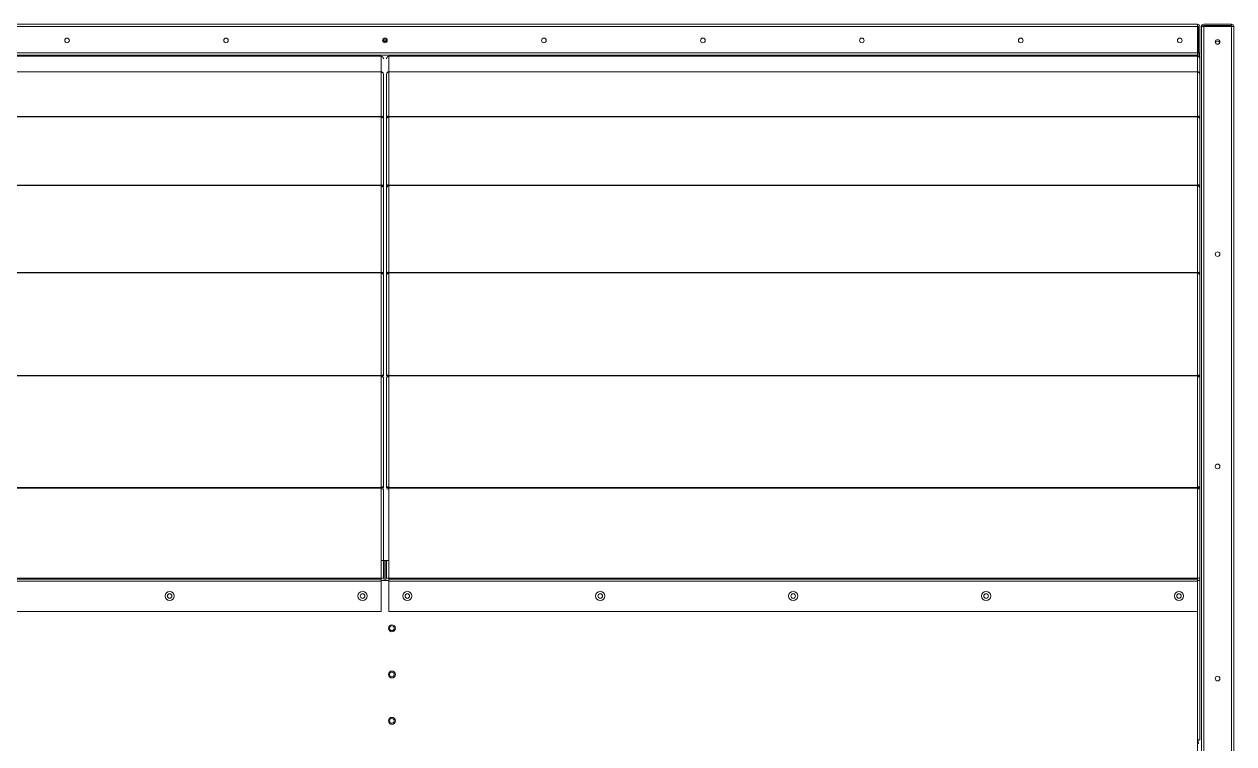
# Model space of a CAD drawing. Header units: millimetres. Extents: x 68455 to 97862, y 44247 to 65042.
# Drawn here: x 88668 to 90236, y 53297 to 54229 of the extents above; entities that cross this region are included whole.
import ezdxf

# ---------------------------------------------------------------- set-up
doc = ezdxf.new("R2010")
doc.units = ezdxf.units.MM

# ---------------------------------------------------------------- blocks, each defined once
blk = doc.blocks.new('SJMO 125 _SIDE')
at = {"color": 7, "lineweight": 20}
for p, q in [((88083.1, 54229.4), (90188.9, 54229.4)), ((88083.1, 54226.3), (90188.9, 54226.3)), ((90194, 54226.3), (90194, 51984.5)), ((90197.1, 54226.3), (90197.1, 51984.5)), ((90232.9, 51984.5), (90232.9, 54226.3)), ((90236, 51984.5), (90236, 54226.3)), ((90188.9, 54192.5), (88083.1, 54192.5)), ((90188.9, 54189.4), (88083.1, 54189.4)), ((88083.1, 54188), (89130.9, 54188)), ((88083.1, 54188), (89130.9, 54188)), ((90188.9, 54188), (89141.1, 54188)), ((90188.9, 54188), (89141.1, 54188)), ((88083.1, 54167.8), (89130.9, 54167.8)), ((88083.1, 54167.6), (89130.9, 54167.6)), ((90188.9, 54167.8), (89141.1, 54167.8)), ((90188.9, 54167.6), (89141.1, 54167.6)), ((88083.1, 54109.9), (89130.9, 54109.9)), ((88083.1, 54109.5), (89130.9, 54109.5)), ((90188.9, 54109.9), (89141.1, 54109.9)), ((90188.9, 54109.5), (89141.1, 54109.5)), ((88083.1, 54020.7), (89130.9, 54020.7)), ((88083.1, 54020.2), (89130.9, 54020.2)), ((90188.9, 54020.7), (89141.1, 54020.7)), ((90188.9, 54020.2), (89141.1, 54020.2)), ((88083.1, 53907.6), (89130.9, 53907.6)), ((88083.1, 53907), (89130.9, 53907)), ((90188.9, 53907.6), (89141.1, 53907.6)), ((90188.9, 53907), (89141.1, 53907)), ((88083.1, 53774.2), (89130.9, 53774.2)), ((88083.1, 53773.6), (89130.9, 53773.6)), ((90188.9, 53774.2), (89141.1, 53774.2)), ((90188.9, 53773.6), (89141.1, 53773.6)), ((88083.1, 53629.1), (89130.9, 53629.1)), ((88083.1, 53628.3), (89130.9, 53628.3)), ((90188.9, 53629.1), (89141.1, 53629.1)), ((90188.9, 53628.3), (89141.1, 53628.3)), ((88083.1, 53511.6), (89130.9, 53511.6)), ((88083.1, 53510.2), (89130.9, 53510.2)), ((88083.1, 53507.5), (89130.9, 53507.5)), ((90188.9, 53511.6), (89141.1, 53511.6)), ((89141.1, 53510.2), (90188.9, 53510.2)), ((89141.1, 53507.5), (90188.9, 53507.5)), ((89130.9, 53468.5), (88083.1, 53468.5)), ((90188.9, 53468.5), (89141.1, 53468.5))]:
    blk.add_line(p, q, dxfattribs=at)
at = {"color": 7, "lineweight": 20, "ltscale": 0.001722}
for p, q in [((90188.9, 54226.3), (90188.9, 54229.4)), ((90197.1, 54226.3), (90194, 54226.3)), ((90232.9, 54226.3), (90236, 54226.3)), ((90188.9, 54192.5), (90188.9, 54189.4)), ((89134, 53627.2), (89130.9, 53627.2)), ((89138, 53627.2), (89141.1, 53627.2)), ((90192, 53627.2), (90188.9, 53627.2)), ((89134, 53511.6), (89130.9, 53511.6)), ((89138, 53511.6), (89141.1, 53511.6)), ((90192, 53511.6), (90188.9, 53511.6)), ((90192, 53508.4), (90188.9, 53508.4)), ((90192, 53302), (90188.9, 53302))]:
    blk.add_line(p, q, dxfattribs=at)
at = {"color": 7, "lineweight": 20, "ltscale": 0.018778}
for p, q in [((90188.9, 54192.5), (90188.9, 54226.3)), ((90190.4, 54226.3), (90190.4, 54192.5)), ((90192, 54226.3), (90192, 54192.5))]:
    blk.add_line(p, q, dxfattribs=at)
at = {"color": 7, "lineweight": 20, "ltscale": 0.018333}
blk.add_line((90190, 54192.9), (90190, 54225.9), dxfattribs=at)
at = {"color": 7, "lineweight": 20, "ltscale": 0.019889}
for p, q in [((90232.9, 54229.4), (90197.1, 54229.4)), ((90232.9, 54227.8), (90197.1, 54227.8)), ((90232.9, 54226.3), (90197.1, 54226.3))]:
    blk.add_line(p, q, dxfattribs=at)
at = {"color": 7, "lineweight": 20, "ltscale": 0.019444}
blk.add_line((90197.5, 54227.4), (90232.5, 54227.4), dxfattribs=at)
at = {"color": 7, "lineweight": 20, "ltscale": 0.000888889}
for p, q in [((90232.9, 54227.8), (90232.9, 54229.4)), ((90192, 54192.5), (90190.4, 54192.5)), ((89132.4, 53906.3), (89134, 53906.3)), ((89139.6, 53906.3), (89138, 53906.3)), ((90190.4, 53906.3), (90192, 53906.3)), ((89132.4, 53773.6), (89134, 53773.6)), ((89139.6, 53773.6), (89138, 53773.6)), ((90190.4, 53773.6), (90192, 53773.6)), ((89132.4, 53629.2), (89134, 53629.2)), ((89139.6, 53629.2), (89138, 53629.2)), ((90190.4, 53629.2), (90192, 53629.2))]:
    blk.add_line(p, q, dxfattribs=at)
at = {"color": 7, "lineweight": 20, "ltscale": 0.002043}
blk.add_line((89134.4, 54207.3), (89134.4, 54210.9), dxfattribs=at)
at = {"color": 7, "lineweight": 20, "ltscale": 0.001405}
for p, q in [((89135, 54209.5), (89135, 54207)), ((89137, 54209.5), (89137, 54207))]:
    blk.add_line(p, q, dxfattribs=at)
at = {"color": 7, "lineweight": 20, "ltscale": 0.00191}
blk.add_line((89137.6, 54207.3), (89137.6, 54210.7), dxfattribs=at)
at = {"color": 7, "lineweight": 20, "ltscale": 0.00040786}
blk.add_line((90192, 54190.5), (90191.3, 54190.5), dxfattribs=at)
at = {"color": 7, "lineweight": 20, "ltscale": 0.001112}
blk.add_line((90192, 54192.5), (90192, 54190.5), dxfattribs=at)
at = {"color": 7, "lineweight": 20, "ltscale": 0.000777794}
for p, q in [((88936, 54188), (88936, 54189.4)), ((89336, 54188), (89336, 54189.4))]:
    blk.add_line(p, q, dxfattribs=at)
at = {"color": 7, "lineweight": 20, "ltscale": 0.222222}
for p, q in [((88936, 54189.4), (89336, 54189.4)), ((89130.9, 53534.4), (89141.1, 53534.4))]:
    blk.add_line(p, q, dxfattribs=at)
at = {"color": 7, "lineweight": 20, "ltscale": 9.96622e-05}
for p, q in [((89130.9, 54187.8), (89130.9, 54188)), ((89141.1, 54187.8), (89141.1, 54188)), ((90188.9, 54187.8), (90188.9, 54188))]:
    blk.add_line(p, q, dxfattribs=at)
at = {"color": 7, "lineweight": 20, "ltscale": 2.77118e-05}
for p, q in [((89130.9, 54188), (89130.9, 54188)), ((89141.1, 54188), (89141.1, 54188)), ((90188.9, 54188), (90188.9, 54188))]:
    blk.add_line(p, q, dxfattribs=at)
at = {"color": 7, "lineweight": 20, "ltscale": 0.011014}
for p, q in [((89130.9, 54167.9), (89130.9, 54187.8)), ((89141.1, 54187.8), (89141.1, 54167.9)), ((90188.9, 54167.9), (90188.9, 54187.8)), ((90192, 54164.9), (90192, 54184.7))]:
    blk.add_line(p, q, dxfattribs=at)
at = {"color": 7, "lineweight": 20, "ltscale": 0.00022247}
blk.add_line((89336, 54188), (89336, 54188.4), dxfattribs=at)
at = {"color": 7, "lineweight": 20, "ltscale": 0.000777723}
for p, q in [((89616, 54188), (89616, 54189.4)), ((89656, 54188), (89656, 54189.4))]:
    blk.add_line(p, q, dxfattribs=at)
at = {"color": 7, "lineweight": 20, "ltscale": 0.000777485}
blk.add_line((90160.5, 54189.4), (90160.5, 54188), dxfattribs=at)
at = {"color": 7, "lineweight": 20, "ltscale": 0.000778012}
blk.add_line((90188.9, 54188), (90188.9, 54189.4), dxfattribs=at)
at = {"color": 7, "lineweight": 20, "ltscale": 0.000115094}
blk.add_line((90191.8, 54188.9), (90191.6, 54189), dxfattribs=at)
at = {"color": 7, "lineweight": 20, "ltscale": 0.000116338}
blk.add_line((90191.8, 54188.9), (90192, 54188.9), dxfattribs=at)
at = {"color": 7, "lineweight": 20, "ltscale": 0.002222}
blk.add_line((90192, 54184.9), (90192, 54188.9), dxfattribs=at)
at = {"color": 7, "lineweight": 20, "ltscale": 0.011429}
blk.add_line((90192, 54184.9), (90192, 54164.3), dxfattribs=at)
at = {"color": 7, "lineweight": 20, "ltscale": 9.98432e-05}
for p, q in [((89130.9, 54167.8), (89130.9, 54167.9)), ((89141.1, 54167.8), (89141.1, 54167.9)), ((90188.9, 54167.8), (90188.9, 54167.9))]:
    blk.add_line(p, q, dxfattribs=at)
at = {"color": 7, "lineweight": 20, "ltscale": 0.00010544}
for p, q in [((89130.9, 54167.6), (89130.9, 54167.8)), ((89141.1, 54167.8), (89141.1, 54167.6)), ((90188.9, 54167.8), (90188.9, 54167.6))]:
    blk.add_line(p, q, dxfattribs=at)
at = {"color": 7, "lineweight": 20, "ltscale": 0.000215453}
for p, q in [((89130.9, 54167.2), (89130.9, 54167.6)), ((89141.1, 54167.2), (89141.1, 54167.6)), ((90188.9, 54167.2), (90188.9, 54167.6))]:
    blk.add_line(p, q, dxfattribs=at)
at = {"color": 7, "lineweight": 20, "ltscale": 0.031625}
for p, q in [((89130.9, 54110.3), (89130.9, 54167.2)), ((89134, 54107.4), (89134, 54164.3)), ((89138, 54164.3), (89138, 54107.4)), ((89141.1, 54167.2), (89141.1, 54110.3)), ((90188.9, 54110.3), (90188.9, 54167.2)), ((90192, 54107.4), (90192, 54164.3))]:
    blk.add_line(p, q, dxfattribs=at)
at = {"color": 7, "lineweight": 20, "ltscale": 3.42442e-05}
for p, q in [((89134, 54164.9), (89134, 54164.9)), ((90192, 54164.9), (90192, 54164.9))]:
    blk.add_line(p, q, dxfattribs=at)
at = {"color": 7, "lineweight": 20, "ltscale": 0.000313955}
blk.add_line((89138, 54164.3), (89138, 54164.9), dxfattribs=at)
at = {"color": 7, "lineweight": 20, "ltscale": 3.42425e-05}
blk.add_line((89138.1, 54164.9), (89138, 54164.9), dxfattribs=at)
at = {"color": 7, "lineweight": 20, "ltscale": 0.014414}
blk.add_line((90192, 54139), (90192, 54164.9), dxfattribs=at)
at = {"color": 7, "lineweight": 20, "ltscale": 0.000215745}
for p, q in [((89130.9, 54109.9), (89130.9, 54110.3)), ((89141.1, 54109.9), (89141.1, 54110.3)), ((90188.9, 54109.9), (90188.9, 54110.3))]:
    blk.add_line(p, q, dxfattribs=at)
at = {"color": 7, "lineweight": 20, "ltscale": 0.000203219}
for p, q in [((89130.9, 54109.5), (89130.9, 54109.9)), ((89141.1, 54109.9), (89141.1, 54109.5)), ((90188.9, 54109.9), (90188.9, 54109.5))]:
    blk.add_line(p, q, dxfattribs=at)
at = {"color": 7, "lineweight": 20, "ltscale": 0.000332218}
for p, q in [((89130.9, 54108.9), (89130.9, 54109.5)), ((89141.1, 54108.9), (89141.1, 54109.5)), ((90188.9, 54108.9), (90188.9, 54109.5))]:
    blk.add_line(p, q, dxfattribs=at)
at = {"color": 7, "lineweight": 20, "ltscale": 0.048698}
for p, q in [((89130.9, 54021.3), (89130.9, 54108.9)), ((89134, 54018.8), (89134, 54106.4)), ((89138, 54106.4), (89138, 54018.8)), ((89141.1, 54108.9), (89141.1, 54021.3)), ((90188.9, 54021.3), (90188.9, 54108.9)), ((90192, 54018.8), (90192, 54106.4))]:
    blk.add_line(p, q, dxfattribs=at)
at = {"color": 7, "lineweight": 20, "ltscale": 0.000140383}
for p, q in [((89133.8, 54107.4), (89134, 54107.4)), ((90191.8, 54107.4), (90192, 54107.4))]:
    blk.add_line(p, q, dxfattribs=at)
at = {"color": 7, "lineweight": 20, "ltscale": 0.000546998}
blk.add_line((89138, 54106.4), (89138, 54107.4), dxfattribs=at)
at = {"color": 7, "lineweight": 20, "ltscale": 0.000140381}
blk.add_line((89138.3, 54107.4), (89138, 54107.4), dxfattribs=at)
at = {"color": 7, "lineweight": 20, "ltscale": 0.013095}
blk.add_line((90192, 54083.8), (90192, 54107.4), dxfattribs=at)
at = {"color": 7, "lineweight": 20, "ltscale": 0.000331768}
for p, q in [((89130.9, 54020.7), (89130.9, 54021.3)), ((89141.1, 54020.7), (89141.1, 54021.3)), ((90188.9, 54020.7), (90188.9, 54021.3))]:
    blk.add_line(p, q, dxfattribs=at)
at = {"color": 7, "lineweight": 20, "ltscale": 0.000251569}
for p, q in [((89130.9, 54020.2), (89130.9, 54020.7)), ((89141.1, 54020.7), (89141.1, 54020.2)), ((90188.9, 54020.7), (90188.9, 54020.2))]:
    blk.add_line(p, q, dxfattribs=at)
at = {"color": 7, "lineweight": 20, "ltscale": 0.000420498}
for p, q in [((89130.9, 54019.5), (89130.9, 54020.2)), ((89141.1, 54019.5), (89141.1, 54020.2)), ((90188.9, 54019.5), (90188.9, 54020.2))]:
    blk.add_line(p, q, dxfattribs=at)
at = {"color": 7, "lineweight": 20, "ltscale": 0.061721}
for p, q in [((89130.9, 53908.4), (89130.9, 54019.5)), ((89141.1, 54019.5), (89141.1, 53908.4)), ((90188.9, 53908.4), (90188.9, 54019.5)), ((89134, 53906.3), (89134, 54017.4)), ((89138, 54017.4), (89138, 53906.3)), ((90192, 53906.3), (90192, 54017.4))]:
    blk.add_line(p, q, dxfattribs=at)
at = {"color": 7, "lineweight": 20, "ltscale": 0.000433251}
for p, q in [((89133.3, 54018.8), (89134, 54018.8)), ((89138.8, 54018.8), (89138, 54018.8)), ((90191.3, 54018.8), (90192, 54018.8))]:
    blk.add_line(p, q, dxfattribs=at)
at = {"color": 7, "lineweight": 20, "ltscale": 0.000751679}
blk.add_line((89138, 54017.4), (89138, 54018.8), dxfattribs=at)
at = {"color": 7, "lineweight": 20, "ltscale": 0.000288557}
blk.add_line((90188.9, 54019.5), (90188.9, 54020), dxfattribs=at)
at = {"color": 7, "lineweight": 20, "ltscale": 0.011063}
blk.add_line((90192, 53998.9), (90192, 54018.8), dxfattribs=at)
at = {"color": 7, "lineweight": 20, "ltscale": 0.000421068}
for p, q in [((89130.9, 53907.6), (89130.9, 53908.4)), ((89141.1, 53907.6), (89141.1, 53908.4)), ((90188.9, 53907.6), (90188.9, 53908.4))]:
    blk.add_line(p, q, dxfattribs=at)
at = {"color": 7, "lineweight": 20, "ltscale": 0.000340315}
for p, q in [((89130.9, 53907), (89130.9, 53907.6)), ((89141.1, 53907.6), (89141.1, 53907)), ((90188.9, 53907.6), (90188.9, 53907))]:
    blk.add_line(p, q, dxfattribs=at)
at = {"color": 7, "lineweight": 20, "ltscale": 0.000496562}
for p, q in [((89130.9, 53906.1), (89130.9, 53907)), ((89141.1, 53906.1), (89141.1, 53907)), ((90188.9, 53906.1), (90188.9, 53907))]:
    blk.add_line(p, q, dxfattribs=at)
at = {"color": 7, "lineweight": 20, "ltscale": 0.072788}
for p, q in [((89130.9, 53775.1), (89130.9, 53906.1)), ((89134, 53773.6), (89134, 53904.7)), ((89138, 53904.7), (89138, 53773.6)), ((89141.1, 53906.1), (89141.1, 53775.1)), ((90188.9, 53775.1), (90188.9, 53906.1)), ((90192, 53773.6), (90192, 53904.7))]:
    blk.add_line(p, q, dxfattribs=at)
at = {"color": 7, "lineweight": 20, "ltscale": 0.000222798}
for p, q in [((89132.4, 53905.9), (89132.4, 53906.3)), ((89139.6, 53905.9), (89139.6, 53906.3)), ((90190.4, 53905.9), (90190.4, 53906.3))]:
    blk.add_line(p, q, dxfattribs=at)
at = {"color": 7, "lineweight": 20, "ltscale": 0.000917392}
blk.add_line((89138, 53904.7), (89138, 53906.3), dxfattribs=at)
at = {"color": 7, "lineweight": 20, "ltscale": 0.000672509}
blk.add_line((90188.9, 53906.1), (90188.9, 53907.3), dxfattribs=at)
at = {"color": 7, "lineweight": 20, "ltscale": 0.008488}
blk.add_line((90192, 53891), (90192, 53906.3), dxfattribs=at)
at = {"color": 7, "lineweight": 20, "ltscale": 0.00049589}
for p, q in [((89130.9, 53774.2), (89130.9, 53775.1)), ((89141.1, 53774.2), (89141.1, 53775.1)), ((90188.9, 53774.2), (90188.9, 53775.1))]:
    blk.add_line(p, q, dxfattribs=at)
at = {"color": 7, "lineweight": 20, "ltscale": 0.000346286}
for p, q in [((89130.9, 53773.6), (89130.9, 53774.2)), ((89141.1, 53774.2), (89141.1, 53773.6)), ((90188.9, 53774.2), (90188.9, 53773.6))]:
    blk.add_line(p, q, dxfattribs=at)
at = {"color": 7, "lineweight": 20, "ltscale": 0.000539607}
for p, q in [((89130.9, 53772.6), (89130.9, 53773.6)), ((89141.1, 53772.6), (89141.1, 53773.6)), ((90188.9, 53772.6), (90188.9, 53773.6))]:
    blk.add_line(p, q, dxfattribs=at)
at = {"color": 7, "lineweight": 20, "ltscale": 0.079194}
for p, q in [((89130.9, 53630), (89130.9, 53772.6)), ((89134, 53629.2), (89134, 53771.8)), ((89138, 53771.8), (89138, 53629.2)), ((89141.1, 53772.6), (89141.1, 53630)), ((90188.9, 53630), (90188.9, 53772.6)), ((90192, 53629.2), (90192, 53771.8))]:
    blk.add_line(p, q, dxfattribs=at)
at = {"color": 7, "lineweight": 20, "ltscale": 0.000643713}
for p, q in [((89132.4, 53772.5), (89132.4, 53773.6)), ((89139.6, 53772.5), (89139.6, 53773.6)), ((90190.4, 53772.5), (90190.4, 53773.6))]:
    blk.add_line(p, q, dxfattribs=at)
at = {"color": 7, "lineweight": 20, "ltscale": 0.000971992}
blk.add_line((90188.9, 53772.6), (90188.9, 53774.3), dxfattribs=at)
at = {"color": 7, "lineweight": 20, "ltscale": 0.005451}
blk.add_line((90192, 53763.8), (90192, 53773.6), dxfattribs=at)
at = {"color": 7, "lineweight": 20, "ltscale": 0.000541128}
for p, q in [((89130.9, 53629.1), (89130.9, 53630)), ((89141.1, 53629.1), (89141.1, 53630)), ((90188.9, 53629.1), (90188.9, 53630))]:
    blk.add_line(p, q, dxfattribs=at)
at = {"color": 7, "lineweight": 20, "ltscale": 0.000447681}
for p, q in [((89130.9, 53628.3), (89130.9, 53629.1)), ((89141.1, 53629.1), (89141.1, 53628.3)), ((90188.9, 53629.1), (90188.9, 53628.3))]:
    blk.add_line(p, q, dxfattribs=at)
at = {"color": 7, "lineweight": 20, "ltscale": 0.000560392}
for p, q in [((89130.9, 53627.2), (89130.9, 53628.3)), ((89141.1, 53627.2), (89141.1, 53628.3)), ((90188.9, 53627.2), (90188.9, 53628.3))]:
    blk.add_line(p, q, dxfattribs=at)
at = {"color": 7, "lineweight": 20, "ltscale": 0.064274}
for p, q in [((89130.9, 53511.6), (89130.9, 53627.2)), ((89134, 53511.6), (89134, 53627.2)), ((89141.1, 53627.2), (89141.1, 53511.6)), ((90188.9, 53511.6), (90188.9, 53627.2)), ((90192, 53511.6), (90192, 53627.2))]:
    blk.add_line(p, q, dxfattribs=at)
at = {"color": 7, "lineweight": 20, "ltscale": 0.001318}
blk.add_line((90188.9, 53627.2), (90188.9, 53629.6), dxfattribs=at)
at = {"color": 7, "lineweight": 20, "ltscale": 0.001102}
blk.add_line((90190.4, 53627.2), (90190.4, 53629.2), dxfattribs=at)
at = {"color": 7, "lineweight": 20, "ltscale": 0.001976}
blk.add_line((90192, 53625.7), (90192, 53629.2), dxfattribs=at)
at = {"color": 7, "lineweight": 20, "ltscale": 0.014444}
for p, q in [((89135, 53534.4), (89135, 53508.4)), ((89137, 53534.4), (89137, 53508.4))]:
    blk.add_line(p, q, dxfattribs=at)
at = {"color": 7, "lineweight": 20, "ltscale": 0.012694}
blk.add_line((89138, 53534.4), (89138, 53511.6), dxfattribs=at)
at = {"color": 7, "lineweight": 20, "ltscale": 0.000741427}
for p, q in [((89130.9, 53511.6), (89130.9, 53510.2)), ((89141.1, 53510.2), (89141.1, 53511.6)), ((90188.9, 53510.2), (90188.9, 53511.6))]:
    blk.add_line(p, q, dxfattribs=at)
at = {"color": 7, "lineweight": 20, "ltscale": 0.00175}
for p, q in [((89130.9, 53508.4), (89130.9, 53511.6)), ((90188.9, 53508.4), (90188.9, 53511.6)), ((90192, 53508.4), (90192, 53511.6))]:
    blk.add_line(p, q, dxfattribs=at)
at = {"color": 7, "lineweight": 20, "ltscale": 0.001532}
for p, q in [((89130.9, 53507.5), (89130.9, 53510.2)), ((89141.1, 53507.5), (89141.1, 53510.2)), ((90188.9, 53507.5), (90188.9, 53510.2))]:
    blk.add_line(p, q, dxfattribs=at)
at = {"color": 7, "lineweight": 20, "ltscale": 0.005667}
blk.add_line((89141.1, 53508.4), (89130.9, 53508.4), dxfattribs=at)
at = {"color": 7, "lineweight": 20, "ltscale": 0.021671}
for p, q in [((89130.9, 53468.5), (89130.9, 53507.5)), ((89141.1, 53507.5), (89141.1, 53468.5)), ((90188.9, 53507.5), (90188.9, 53468.5))]:
    blk.add_line(p, q, dxfattribs=at)
at = {"color": 7, "lineweight": 20, "ltscale": 0.114667}
for p, q in [((90188.9, 53302), (90188.9, 53508.4)), ((90192, 53302), (90192, 53508.4))]:
    blk.add_line(p, q, dxfattribs=at)
at = {"color": 7, "lineweight": 20, "ltscale": 0.0225}
blk.add_line((90188.9, 53261.5), (90188.9, 53302), dxfattribs=at)
at = {"color": 7, "lineweight": 20, "ltscale": 0.001987}
blk.add_line((90190, 53298.4), (90190, 53302), dxfattribs=at)
at = {"color": 7, "lineweight": 20}
for centre, radius in [((88724, 54208.4), 3), ((88930, 54208.4), 3), ((89136, 54208.4), 3), ((89342, 54208.4), 3), ((89548, 54208.4), 3), ((89754, 54208.4), 3), ((89960, 54208.4), 3), ((90166, 54208.4), 3), ((90215, 54206.4), 3), ((90215, 53931.4), 3), ((90215, 53656.4), 3), ((88857, 53488.5), 6), ((88857, 53488.4), 3), ((89107, 53488.5), 6), ((89107, 53488.4), 3), ((89165, 53488.5), 6), ((89165, 53488.4), 3), ((89415, 53488.5), 6), ((89415, 53488.4), 3), ((89665, 53488.5), 6), ((89665, 53488.4), 3), ((89915, 53488.5), 6), ((89915, 53488.4), 3), ((90165, 53488.5), 6), ((90165, 53488.4), 3), ((89145, 53446.7), 4.5), ((89145, 53446.7), 3), ((89145, 53386.7), 4.5), ((89145, 53386.7), 3), ((90215, 53381.4), 3), ((89145, 53326.7), 4.5), ((89145, 53326.7), 3)]:
    blk.add_circle(centre, radius, dxfattribs=at)
for centre, radius, start, end in [((90188.9, 54226.3), 3.1, 0, 90), ((90188.9, 54226.3), 1.5, 0, 90), ((90188.5, 54225.9), 1.5, 0, 74.534), ((90188.5, 54225.9), 3.5, 0, 0.7625), ((90197.1, 54226.3), 3.1, 90, 180), ((90197.5, 54225.9), 3.5, 179.4068, 180), ((90197.1, 54226.3), 1.5, 90, 180), ((90197.5, 54225.9), 1.5, 90, 164.534), ((90232.5, 54225.9), 1.5, 15.4662, 90), ((90232.9, 54226.3), 3.1, 0, 90), ((90232.9, 54226.3), 1.5, 0, 90), ((89136, 54209.8), 3, 193.4709, 346.4937), ((89138.5, 54209.5), 3.5, 147.8038, 180), ((89138.5, 54209.5), 1.5, 118.7145, 180), ((90215, 54204.4), 3, 19.4689, 160.5235), ((90188.5, 54192.9), 1.5, 285.397, 0), ((90188.9, 54192.5), 1.5, 270, 0), ((90188.9, 54192.5), 3.1, 270, 0), ((90188.9, 54190.5), 3.1, 295.4146, 0), ((90188.5, 54192.9), 3.5, 359.2375, 0), ((89130.9, 54184.9), 3.1, 0, 90), ((89141.1, 54184.9), 3.1, 90, 180), ((90188.9, 54190.5), 1.5, 270, 325.9919), ((90188.9, 54184.9), 3.1, 0, 90), ((90192.2, 54190.7), 1.84, 253.1779, 265.9141), ((90188.5, 54183.9), 3.5, 0, 0.7178), ((90188.9, 54010.4), 3.1, 359.0866, 0), ((90188.9, 53992.9), 3.1, 0, 0.9007), ((90188.5, 53972.9), 3.5, 0, 1.943), ((90188.5, 53857.9), 3.5, 0, 2.1677), ((90188.9, 53765.2), 3.1, 0, 0.7325), ((90187.3, 53296.9), 3.1, 0, 58.9271)]:
    blk.add_arc(centre, radius, start, end, dxfattribs=at)
for centre, major_axis, ratio, start_param, end_param in [((89130.9, 54184.7), (3.1, 0), 0.983909, 0, 1.570796), ((89141.1, 54184.7), (-3.1, 0), 0.983909, 4.712389, 6.283185), ((90188.9, 54184.7), (3.1, 0), 0.983909, 0, 1.570796), ((90188.9, 54189.9), (-3.1, 0), 0.890814, 2.120584, 2.771929), ((89130.9, 54164.9), (3.1, 0), 0.983909, 0, 1.570796), ((89130.9, 54164.3), (3.1, 0), 0.922686, 0, 1.570796), ((89141.1, 54164.9), (-3.1, 0), 0.983909, 4.712389, 6.283185), ((89141.1, 54164.3), (-3.1, 0), 0.922686, 4.712389, 6.283185), ((90188.9, 54164.9), (3.1, 0), 0.983909, 0, 1.570796), ((90188.9, 54164.3), (3.1, 0), 0.922686, 0, 1.570796), ((89130.9, 54107.4), (3.1, 0), 0.922686, 0, 1.570796), ((89130.9, 54106.4), (3.1, 0), 0.804688, 0, 1.570796), ((89141.1, 54107.4), (-3.1, 0), 0.922686, 4.712389, 6.283185), ((89141.1, 54106.4), (-3.1, 0), 0.804688, 4.712389, 6.283185), ((90188.9, 54107.4), (3.1, 0), 0.922686, 0, 1.570796), ((90188.9, 54106.4), (3.1, 0), 0.804688, 0, 1.570796), ((89130.9, 54018.8), (3.1, 0), 0.804688, 0, 1.570796), ((89130.9, 54018.8), (1.5, 0), 0.804688, 0.403927, 1.570796), ((89130.9, 54017.4), (3.1, 0), 0.658616, 0, 1.570796), ((89141.1, 54018.8), (-3.1, 0), 0.804688, 4.712389, 6.283185), ((89141.1, 54017.4), (-3.1, 0), 0.658616, 4.712389, 6.283185), ((89141.1, 54018.8), (-1.5, 0), 0.804688, 4.712389, 5.879259), ((90188.9, 54018.8), (3.1, 0), 0.804688, 0, 1.570796), ((90188.9, 54018.8), (1.5, 0), 0.804688, 0.403927, 1.570796), ((90188.9, 54017.4), (3.1, 0), 0.658616, 0, 1.570796), ((90188.9, 54010.8), (3.1, 0), 0.890814, 6.267302, 6.283185), ((90188.9, 53992.9), (3.1, 0), 0.999869, 0, 0.015692), ((90188.9, 53992.9), (3.1, 0), 0.99919, 6.283185, 6.288293), ((90188.9, 53991.3), (3.1, 0), 0.999869, 0, 0.014283), ((90188.9, 53991), (3.1, 0), 0.962458, 0, 0.014203), ((90188.9, 53990.3), (3.1, 0), 0.979986, 6.283185, 6.290388), ((90188.9, 53978.3), (3.1, 0), 0.955301, 6.283185, 6.298337), ((90188.9, 53964.6), (3.1, 0), 0.962458, 0, 0.013071), ((90188.9, 53963.9), (3.1, 0), 0.901261, 0, 0.012948), ((90188.9, 53960.6), (3.1, 0), 0.932158, 6.283185, 6.289856), ((89130.9, 53906.3), (3.1, 0), 0.658616, 0, 1.570796), ((89141.1, 53906.3), (-3.1, 0), 0.658616, 4.712389, 6.283185), ((90188.9, 53906.3), (3.1, 0), 0.658616, 0, 1.570796), ((90188.9, 53921.7), (3.1, 0), 0.901261, 0, 0.012067), ((90188.9, 53920.6), (3.1, 0), 0.760427, 0, 0.011727), ((89130.9, 53906.3), (1.5, 0), 0.658616, 0, 1.570796), ((89130.9, 53904.7), (3.1, 0), 0.461013, 0, 1.570796), ((89141.1, 53904.7), (-3.1, 0), 0.461013, 4.712389, 6.283185), ((89141.1, 53906.3), (-1.5, 0), 0.658616, 4.712389, 6.283185), ((90188.9, 53906.3), (1.5, 0), 0.658616, 0, 1.570796), ((90188.9, 53904.7), (3.1, 0), 0.461013, 0, 1.570796), ((90188.9, 53857.4), (3.1, 0), 0.760427, 0, 0.011065), ((90188.9, 53856), (3.1, 0), 0.637094, 0, 0.010592), ((89130.9, 53773.6), (3.1, 0), 0.461013, 0, 1.570796), ((89130.9, 53773.6), (1.5, 0), 0.461013, 0, 1.570796), ((89130.9, 53771.8), (3.1, 0), 0.259944, 0, 1.570796), ((89141.1, 53773.6), (-3.1, 0), 0.461013, 4.712389, 6.283185), ((89141.1, 53771.8), (-3.1, 0), 0.259944, 4.712389, 6.283185), ((89141.1, 53773.6), (-1.5, 0), 0.461013, 4.712389, 6.283185), ((90188.9, 53773.6), (3.1, 0), 0.461013, 0, 1.570796), ((90188.9, 53773.6), (1.5, 0), 0.461013, 0, 1.570796), ((90188.9, 53771.8), (3.1, 0), 0.259944, 0, 1.570796), ((90188.9, 53781), (3.1, 0), 0.637094, 0, 0.010145), ((90188.9, 53779.3), (3.1, 0), 0.418708, 0, 0.008418), ((90188.9, 53765), (3.1, 0), 0.981757, 0, 0.012727), ((90188.9, 53764.8), (-3.1, 0), 0.918237, 3.141593, 3.147348), ((90188.9, 53754.1), (3.1, 0), 0.981757, 0, 0.011815), ((90188.9, 53753.4), (3.1, 0), 0.855366, 0, 0.011565), ((90188.9, 53745.2), (-3.1, 0), 0.885841, 3.141593, 3.146054), ((90188.9, 53723.8), (3.1, 0), 0.855366, 0, 0.01089), ((90188.9, 53722.6), (3.1, 0), 0.765801, 0, 0.010647), ((90188.9, 53690.9), (3.1, 0), 0.418708, 0, 0.00812), ((90188.9, 53689.1), (3.1, 0), 0.255896, 0, 0.005156), ((90188.9, 53685.9), (3.1, 0), 0.765801, 0, 0.009757), ((90188.9, 53684.3), (3.1, 0), 0.496054, 0, 0.008265), ((89130.9, 53629.2), (3.1, 0), 0.259944, 0, 1.570796), ((89130.9, 53629.2), (1.5, 0), 0.259944, 0, 1.570796), ((89141.1, 53629.2), (-3.1, 0), 0.259944, 4.712389, 6.283185), ((89141.1, 53629.2), (-1.5, 0), 0.259944, 4.712389, 6.283185), ((90188.9, 53629.2), (3.1, 0), 0.259944, 0, 1.570796), ((90188.9, 53629.2), (1.5, 0), 0.259944, 0, 1.570796), ((90188.9, 53634.7), (3.1, 0), 0.496054, 0, 0.008372), ((90188.9, 53632.9), (3.1, 0), 0.357024, 0, 0.006698), ((90188.9, 53595), (3.1, 0), 0.255896, 0, 0.005019), ((90188.9, 53574.8), (3.1, 0), 0.357024, 0, 0.006459)]:
    blk.add_ellipse(centre, major_axis=major_axis, ratio=ratio, start_param=start_param, end_param=end_param, dxfattribs=at)

msp = doc.modelspace()

# ---------------------------------------------------------------- block references
msp.add_blockref('SJMO 125 _SIDE', (0, 0))

doc.saveas('drawing.dxf')
